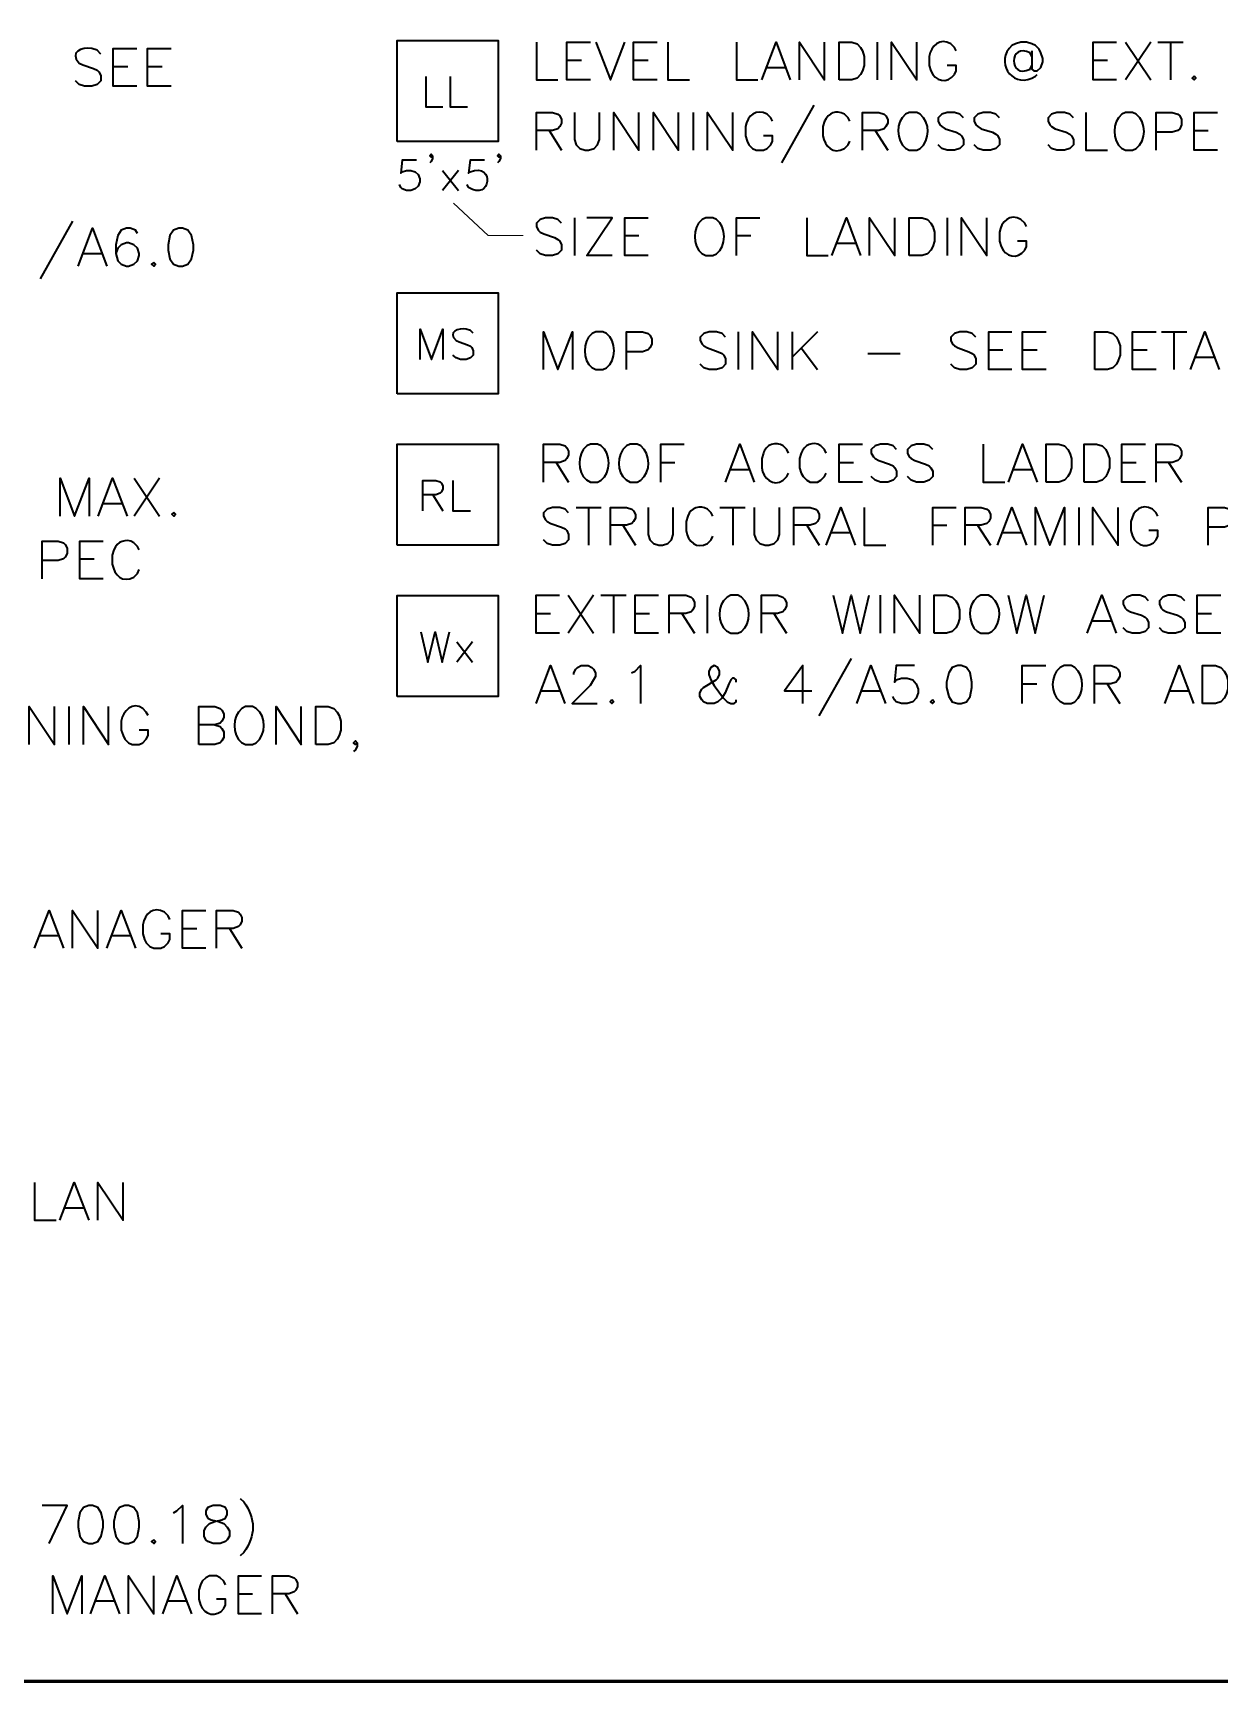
# Model space of a CAD drawing. Header units: inches. Extents: x 5 to 516, y -193 to 129.
# Drawn here: x 230.34 to 242.1, y 5.46 to 21.8 of the extents above; entities that cross this region are included whole.
import ezdxf

# ---------------------------------------------------------------- set-up
doc = ezdxf.new("R2010")
doc.units = ezdxf.units.IN
doc.header["$MEASUREMENT"] = 0
doc.layers.add('PDF2_Geometry', color=7, linetype='Continuous')

msp = doc.modelspace()

# ---------------------------------------------------------------- linework, layer by layer
at = {"layer": 'PDF2_Geometry', "lineweight": 60}
msp.add_lwpolyline([(288.1186821, 27.9634137), (161.118672, 27.9634137), (161.118672, 5.4634119), (296.1186828, 5.4634119)], dxfattribs=at)
at = {"layer": 'PDF2_Geometry', "lineweight": 35}
for points in [[(231.0120153, 21.5867466), (230.9753486, 21.6234133), (230.9220152, 21.6400799)], [(231.3686803, 21.266746), (231.135347, 21.266746), (231.135347, 21.6400794), (231.3686803, 21.6400794)], [(231.7086801, 21.266746), (231.4753467, 21.266746), (231.4753467, 21.6400794), (231.7086801, 21.6400794)], [(235.3286796, 21.7034136), (235.3286796, 21.3300802), (235.5420129, 21.3300802)], [(235.8653441, 21.3300785), (235.6320107, 21.3300785), (235.6320107, 21.7034118), (235.8653441, 21.7034118)], [(235.9186793, 21.7034136), (236.0620127, 21.3300802), (236.205346, 21.7034136)], [(236.5253512, 21.3300785), (236.2920178, 21.3300785), (236.2920178, 21.7034118), (236.5253512, 21.7034118)], [(236.6320108, 21.7034136), (236.6320108, 21.3300802), (236.8453442, 21.3300802)], [(237.3120171, 21.7034136), (237.3120171, 21.3300802), (237.5253505, 21.3300802)], [(237.5620171, 21.3300785), (237.7053505, 21.7034118), (237.8453505, 21.3300785)], [(237.9353489, 21.3300785), (237.9353489, 21.7034118), (238.1853489, 21.3300785), (238.1853489, 21.7034118)], [(238.7053481, 21.7034136), (238.7053481, 21.3300802)], [(238.848679, 21.3300785), (238.848679, 21.7034118), (239.098679, 21.3300785), (239.098679, 21.7034118)], [(239.2220135, 21.5634137), (239.2220135, 21.4734137), (239.2386801, 21.4200804)], [(239.4886802, 21.6167471), (239.4720135, 21.6500804), (239.4353468, 21.6867471)], [(240.2386802, 21.6167471), (240.2386802, 21.4367471), (240.2586802, 21.4200804), (240.2920136, 21.4200804), (240.3286802, 21.4534137), (240.3486802, 21.5100804), (240.3486802, 21.5434137), (240.3286802, 21.5967471), (240.3120136, 21.6334137), (240.2753469, 21.6700804), (240.2386802, 21.6867471), (240.1853469, 21.7034137), (240.1320135, 21.7034137), (240.0786802, 21.6867471), (240.0420135, 21.6700804)], [(240.2386802, 21.5634125), (240.2220135, 21.5967458)], [(241.0786792, 21.3300785), (240.8486792, 21.3300785), (240.8486792, 21.7034118), (241.0786792, 21.7034118)], [(241.1686797, 21.7034136), (241.4186798, 21.3300802)], [(241.4186798, 21.7034136), (241.1686797, 21.3300802)], [(241.4886803, 21.7034136), (241.7386803, 21.7034136)], [(241.6153486, 21.7034136), (241.6153486, 21.3300802)], [(230.7953486, 21.4967466), (230.8320152, 21.4800799), (230.9386819, 21.4434132), (230.9753486, 21.4267466), (230.9920153, 21.4100799), (231.0120153, 21.3734132), (231.0120153, 21.3200799), (230.9753486, 21.2834132), (230.9220152, 21.2667466), (230.8486819, 21.2667466), (230.7953486, 21.2834132), (230.7620152, 21.3200799)], [(231.135347, 21.4634132), (231.2786803, 21.4634132)], [(231.4753467, 21.4634132), (231.6186801, 21.4634132)], [(235.6320107, 21.5267473), (235.7753441, 21.5267473)], [(236.2920178, 21.5267473), (236.4353512, 21.5267473)], [(237.6153483, 21.4534136), (237.792015, 21.4534136)], [(239.4720135, 21.3834137), (239.4886802, 21.4200804), (239.4886802, 21.4734137), (239.4020135, 21.4734137)], [(240.2220135, 21.4367458), (240.2386802, 21.4734125)], [(240.8486792, 21.5267473), (240.9886792, 21.5267473)], [(234.2320133, 21.3634139), (234.2320133, 21.0634138), (234.4020134, 21.0634138)], [(234.475347, 21.3634139), (234.475347, 21.0634138), (234.645347, 21.0634138)], [(240.2386802, 21.346747), (240.2753469, 21.366747), (240.2920136, 21.3834137)], [(238.0786798, 21.0800785), (237.7586797, 20.5067451)], [(235.3286796, 20.633413), (235.3286796, 21.0067463), (235.4886796, 21.0067463), (235.5420129, 20.9900797), (235.5620129, 20.973413), (235.5786796, 20.9367463), (235.5786796, 20.9000797), (235.5620129, 20.8667463), (235.5420129, 20.8467463), (235.4886796, 20.8300797), (235.3286796, 20.8300797)], [(235.7053479, 21.0067464), (235.7053479, 20.7400797), (235.7220145, 20.6867464), (235.7586812, 20.6500797), (235.8120146, 20.633413), (235.8453479, 20.633413), (235.9020146, 20.6500797), (235.9353479, 20.6867464), (235.9553479, 20.7400797), (235.9553479, 21.0067464)], [(236.095349, 20.633413), (236.095349, 21.0067463), (236.345349, 20.633413), (236.345349, 21.0067463)], [(236.4886799, 20.633413), (236.4886799, 21.0067463), (236.7386799, 20.633413), (236.7386799, 21.0067463)], [(236.8820108, 21.0067464), (236.8820108, 20.633413)], [(237.0253485, 20.633413), (237.0253485, 21.0067463), (237.2753485, 20.633413), (237.2753485, 21.0067463)], [(237.6686795, 20.9200799), (237.6520128, 20.9534132), (237.6153461, 20.9900799)], [(238.1853489, 20.9200799), (238.1686822, 20.8667465), (238.1686822, 20.7767465)], [(238.4353489, 20.9200799), (238.4186822, 20.9534132), (238.3820156, 20.9900799)], [(238.5620172, 20.633413), (238.5620172, 21.0067463), (238.7220172, 21.0067463), (238.7753506, 20.9900797), (238.7920172, 20.973413), (238.8120172, 20.9367463), (238.8120172, 20.9000797), (238.7920172, 20.8667463), (238.7753506, 20.8467463), (238.7220172, 20.8300797), (238.5620172, 20.8300797)], [(239.1320154, 20.9900797), (239.098682, 21.0067464), (239.0253487, 21.0067464), (238.988682, 20.9900797), (238.9553487, 20.9534131)], [(239.5620173, 20.9534135), (239.5253506, 20.9900802), (239.4720173, 21.0067469), (239.4020173, 21.0067469), (239.3486839, 20.9900802), (239.3120173, 20.9534135), (239.3120173, 20.9200802), (239.3286839, 20.8834135), (239.3486839, 20.8667469), (239.3820173, 20.8467469), (239.488684, 20.8134135), (239.5253506, 20.7934135), (239.5420173, 20.7767469), (239.5620173, 20.7400802), (239.5620173, 20.6867469), (239.5253506, 20.6500802), (239.4720173, 20.6334135), (239.4020173, 20.6334135), (239.3486839, 20.6500802), (239.3120173, 20.6867469)], [(239.9186796, 20.9534135), (239.882013, 20.9900802), (239.8286796, 21.0067469), (239.7586796, 21.0067469), (239.7053463, 20.9900802), (239.6686796, 20.9534135), (239.6686796, 20.9200802), (239.6853463, 20.8834135), (239.7053463, 20.8667469), (239.7386796, 20.8467469), (239.8486796, 20.8134135), (239.882013, 20.7934135), (239.902013, 20.7767469), (239.9186796, 20.7400802), (239.9186796, 20.6867469), (239.882013, 20.6500802), (239.8286796, 20.6334135), (239.7586796, 20.6334135), (239.7053463, 20.6500802), (239.6686796, 20.6867469)], [(240.6520171, 20.9534135), (240.6153504, 20.9900802), (240.5620171, 21.0067469), (240.4886838, 21.0067469), (240.4353504, 20.9900802), (240.4020171, 20.9534135), (240.4020171, 20.9200802), (240.4186838, 20.8834135), (240.4353504, 20.8667469), (240.4720171, 20.8467469), (240.5786838, 20.8134135), (240.6153504, 20.7934135), (240.6320171, 20.7767469), (240.6520171, 20.7400802), (240.6520171, 20.6867469), (240.6153504, 20.6500802), (240.5620171, 20.6334135), (240.4886838, 20.6334135), (240.4353504, 20.6500802), (240.4020171, 20.6867469)], [(240.7753488, 21.0067464), (240.7753488, 20.633413), (240.9886822, 20.633413)], [(241.2753464, 20.9900797), (241.2386798, 21.0067464), (241.1686797, 21.0067464), (241.1320131, 20.9900797), (241.0986797, 20.9534131)], [(241.4720143, 20.633413), (241.4720143, 21.0067463), (241.6320143, 21.0067463), (241.6853477, 20.9900797), (241.7053477, 20.973413), (241.7220143, 20.9367463), (241.7220143, 20.883413), (241.7053477, 20.8467463), (241.6853477, 20.8300797), (241.6320143, 20.813413), (241.4720143, 20.813413)], [(242.0786827, 20.633413), (241.8486827, 20.633413), (241.8486827, 21.0067463), (242.0786827, 21.0067463)], [(235.4553479, 20.8300784), (235.5786812, 20.6334118)], [(237.4020128, 20.8667465), (237.4020128, 20.7767465), (237.4186794, 20.7234132), (237.4353461, 20.6867465), (237.4720128, 20.6500799), (237.5086795, 20.6334132), (237.5786795, 20.6334132), (237.6153461, 20.6500799), (237.6520128, 20.6867465), (237.6686795, 20.7234132), (237.6686795, 20.7767465), (237.5786795, 20.7767465)], [(238.6853489, 20.8300784), (238.8120156, 20.6334118)], [(241.8486827, 20.8300784), (241.9886827, 20.8300784)], [(234.2986773, 20.5767452), (234.285344, 20.5634119), (234.2720106, 20.5767452), (234.285344, 20.5934119), (234.2986773, 20.5767452), (234.2986773, 20.5500786), (234.285344, 20.5200786), (234.2720106, 20.5067452)], [(234.9720172, 20.5767452), (234.9553505, 20.5634119), (234.9420172, 20.5767452), (234.9553505, 20.5934119), (234.9720172, 20.5767452), (234.9720172, 20.5500786), (234.9553505, 20.5200786), (234.9420172, 20.5067452)], [(238.3820156, 20.6500799), (238.4186822, 20.6867465), (238.4353489, 20.7234132)], [(239.0253487, 20.633413), (239.098682, 20.633413), (239.1320154, 20.6500797)], [(241.1686797, 20.633413), (241.2386798, 20.633413), (241.2753464, 20.6500797)], [(234.1420136, 20.5334136), (233.9986803, 20.5334136), (233.9853469, 20.406747), (233.9986803, 20.4200803), (234.0420136, 20.4334136), (234.0853469, 20.4334136), (234.1286803, 20.4200803), (234.1553469, 20.3934136), (234.1720136, 20.3500803), (234.1720136, 20.3200803), (234.1553469, 20.276747), (234.1286803, 20.2500803), (234.0853469, 20.2334136), (234.0420136, 20.2334136), (233.9986803, 20.2500803), (233.9853469, 20.2634136), (233.9720136, 20.2934136)], [(234.39868, 20.4334126), (234.5553467, 20.2334126)], [(234.5553505, 20.4334126), (234.3986838, 20.2334126)], [(234.8153467, 20.5334136), (234.6720134, 20.5334136), (234.6553467, 20.406747), (234.6720134, 20.4200803)], [(234.6553467, 20.2634136), (234.6420134, 20.2934136)], [(230.7320131, 19.9300794), (230.4086797, 19.3600793)], [(235.5786796, 19.9100785), (235.5420129, 19.9467452), (235.4886796, 19.9634118), (235.4186796, 19.9634118), (235.3653462, 19.9467452), (235.3286796, 19.9100785), (235.3286796, 19.8767452), (235.3453462, 19.8400785), (235.3653462, 19.8200785), (235.4020129, 19.8034118), (235.5086796, 19.7667452), (235.5420129, 19.7500785), (235.5620129, 19.7334118), (235.5786796, 19.6967452), (235.5786796, 19.6434118), (235.5420129, 19.6067451), (235.4886796, 19.5900785), (235.4186796, 19.5900785), (235.3653462, 19.6067451), (235.3286796, 19.6434118)], [(235.7053479, 19.9634131), (235.7053479, 19.5900797)], [(236.0786796, 19.5900796), (235.8286796, 19.5900796), (236.0786796, 19.963413), (235.8286796, 19.963413)], [(236.4353479, 19.5900796), (236.2053479, 19.5900796), (236.2053479, 19.963413), (236.4353479, 19.963413)], [(237.1153458, 19.9467464), (237.0786792, 19.9634131), (237.0086791, 19.9634131), (236.9720125, 19.9467464), (236.9353458, 19.9100797)], [(237.3120171, 19.5900796), (237.3120171, 19.963413), (237.5420171, 19.963413)], [(238.0086792, 19.9634131), (238.0086792, 19.5900797), (238.2220126, 19.5900797)], [(238.2586792, 19.5900796), (238.4020126, 19.963413), (238.5420126, 19.5900796)], [(238.632011, 19.5900796), (238.632011, 19.963413), (238.882011, 19.5900796), (238.882011, 19.963413)], [(239.402017, 19.9634131), (239.402017, 19.5900797)], [(239.5420181, 19.5900796), (239.5420181, 19.963413), (239.7920181, 19.5900796), (239.7920181, 19.963413)], [(240.1853491, 19.8767465), (240.1686824, 19.9100799), (240.1320157, 19.9467465)], [(230.7853442, 19.4834122), (230.9286776, 19.8600789), (231.0720109, 19.4834122)], [(231.3753508, 19.806746), (231.3553508, 19.8400793), (231.3020174, 19.8600793), (231.2653508, 19.8600793), (231.2120174, 19.8400793), (231.1786841, 19.786746), (231.1586841, 19.696746), (231.1586841, 19.6100793), (231.1786841, 19.536746), (231.2120174, 19.5034126), (231.2653508, 19.4834126), (231.2853508, 19.4834126), (231.3386841, 19.5034126), (231.3753508, 19.536746), (231.3920175, 19.5900793), (231.3920175, 19.6100793), (231.3753508, 19.6634126), (231.3386841, 19.696746), (231.2853508, 19.716746), (231.2653508, 19.716746), (231.2120174, 19.696746), (231.1786841, 19.6634126), (231.1586841, 19.6100793)], [(236.2053479, 19.7867468), (236.3453479, 19.7867468)], [(237.3120171, 19.7867468), (237.4553505, 19.7867468)], [(239.9186824, 19.8200799), (239.9186824, 19.7334132), (239.935349, 19.6800798)], [(230.8386822, 19.6100805), (231.0153489, 19.6100805)], [(237.0086791, 19.5900797), (237.0786792, 19.5900797), (237.1153458, 19.6067464)], [(238.3120172, 19.713413), (238.4886839, 19.713413)], [(240.1686824, 19.6434132), (240.1853491, 19.6800798), (240.1853491, 19.7334132), (240.0986824, 19.7334132)], [(234.1753456, 18.5600791), (234.1753456, 18.8600791), (234.2886789, 18.5600791), (234.4020123, 18.8600791), (234.4020123, 18.5600791)], [(234.7020112, 18.8200787), (234.6753445, 18.8467454), (234.6320112, 18.8600787)], [(235.3986801, 18.4600797), (235.3986801, 18.8334131), (235.5420134, 18.4600797), (235.6853468, 18.8334131), (235.6853468, 18.4600797)], [(236.025346, 18.8167465), (235.9886793, 18.8334132), (235.9186793, 18.8334132), (235.8820127, 18.8167465), (235.845346, 18.7800798)], [(236.2220173, 18.4600797), (236.2220173, 18.8334131), (236.3820173, 18.8334131), (236.4353506, 18.8167464), (236.4520173, 18.8000798), (236.4720173, 18.7634131), (236.4720173, 18.7100798), (236.4520173, 18.6734131), (236.4353506, 18.6567464), (236.3820173, 18.6367464), (236.2220173, 18.6367464)], [(237.2020114, 18.7800803), (237.1686781, 18.816747), (237.1153447, 18.8334136), (237.0420114, 18.8334136), (236.9886781, 18.816747), (236.9520114, 18.7800803), (236.9520114, 18.746747), (236.9720114, 18.7100803), (236.9886781, 18.6934136), (237.0253447, 18.6734136), (237.1320114, 18.636747), (237.1686781, 18.6200803), (237.1853447, 18.6034136), (237.2020114, 18.566747), (237.2020114, 18.5134136), (237.1686781, 18.476747), (237.1153447, 18.4600803), (237.0420114, 18.4600803), (236.9886781, 18.476747), (236.9520114, 18.5134136)], [(237.3286797, 18.8334132), (237.3286797, 18.4600798)], [(237.4720174, 18.4600797), (237.4720174, 18.8334131), (237.7220174, 18.4600797), (237.7220174, 18.8334131)], [(237.8653483, 18.8334132), (237.8653483, 18.4600798)], [(238.1153483, 18.8334132), (237.8653483, 18.5834132)], [(239.685349, 18.7800803), (239.6486823, 18.816747), (239.595349, 18.8334136), (239.525349, 18.8334136), (239.4720157, 18.816747), (239.435349, 18.7800803), (239.435349, 18.746747), (239.4520157, 18.7100803), (239.4720157, 18.6934136), (239.5086823, 18.6734136), (239.615349, 18.636747), (239.6486823, 18.6200803), (239.6686823, 18.6034136), (239.685349, 18.566747), (239.685349, 18.5134136), (239.6486823, 18.476747), (239.595349, 18.4600803), (239.525349, 18.4600803), (239.4720157, 18.476747), (239.435349, 18.5134136)], [(240.0420173, 18.4600797), (239.8120173, 18.4600797), (239.8120173, 18.8334131), (240.0420173, 18.8334131)], [(240.3820138, 18.4600797), (240.1486805, 18.4600797), (240.1486805, 18.8334131), (240.3820138, 18.8334131)], [(241.4720136, 18.4600797), (241.2386803, 18.4600797), (241.2386803, 18.8334131), (241.4720136, 18.8334131)], [(241.5253489, 18.8334132), (241.7753489, 18.8334132)], [(241.6486806, 18.8334132), (241.6486806, 18.4600798)], [(241.8120141, 18.4600797), (241.9553474, 18.8334131), (242.0953474, 18.4600797)], [(234.5320112, 18.7467453), (234.5620112, 18.733412), (234.6453445, 18.703412), (234.6753445, 18.6900787), (234.6886779, 18.6767453), (234.7020112, 18.6467453), (234.7020112, 18.603412), (234.6753445, 18.5767453), (234.6320112, 18.5600787), (234.5753445, 18.5600787), (234.5320112, 18.5767453), (234.5020112, 18.603412)], [(237.9520115, 18.6734129), (238.1153448, 18.4600795)], [(238.6153484, 18.62008), (238.9353484, 18.62008)], [(239.8120173, 18.6567452), (239.9520173, 18.6567452)], [(240.1486805, 18.6567452), (240.2920138, 18.6567452)], [(241.2386803, 18.6567452), (241.3820136, 18.6567452)], [(235.9186793, 18.4600798), (235.9886793, 18.4600798), (236.025346, 18.4767465)], [(241.8653486, 18.5834132), (242.0420153, 18.5834132)], [(235.3986801, 17.3434126), (235.3986801, 17.7200793), (235.5620134, 17.7200793), (235.6153468, 17.7034127), (235.6320135, 17.6834127), (235.6486801, 17.6500793), (235.6486801, 17.6134127), (235.6320135, 17.576746), (235.6153468, 17.5600793), (235.5620134, 17.5400793), (235.3986801, 17.5400793)], [(235.9720148, 17.7034126), (235.9353482, 17.7200793), (235.8653482, 17.7200793), (235.8286815, 17.7034126), (235.7920148, 17.6667459)], [(236.3653458, 17.7034126), (236.3286791, 17.7200793), (236.2586791, 17.7200793), (236.2220124, 17.7034126), (236.1853457, 17.6667459)], [(236.5620171, 17.3434126), (236.5620171, 17.7200793), (236.7920171, 17.7200793)], [(237.2020114, 17.3434126), (237.3453448, 17.7200793), (237.4886781, 17.3434126)], [(238.2020115, 17.6300795), (238.1853448, 17.6667462), (238.1486782, 17.7034129)], [(238.5620131, 17.3434126), (238.3286798, 17.3434126), (238.3286798, 17.7200793), (238.5620131, 17.7200793)], [(238.8986804, 17.6667464), (238.865347, 17.7034131), (238.8120137, 17.7200798), (238.7386804, 17.7200798), (238.685347, 17.7034131), (238.6486804, 17.6667464), (238.6486804, 17.6300797), (238.6686804, 17.5934131), (238.685347, 17.5767464), (238.7220137, 17.5600797), (238.8286804, 17.5234131), (238.865347, 17.5067464), (238.8820137, 17.4867464), (238.8986804, 17.4534131), (238.8986804, 17.4000797), (238.865347, 17.3634131), (238.8120137, 17.3434131), (238.7386804, 17.3434131), (238.685347, 17.3634131), (238.6486804, 17.4000797)], [(239.2586793, 17.6667464), (239.2220127, 17.7034131), (239.1686793, 17.7200798), (239.095346, 17.7200798), (239.0420126, 17.7034131), (239.0086793, 17.6667464), (239.0086793, 17.6300797), (239.025346, 17.5934131), (239.0420126, 17.5767464), (239.0786793, 17.5600797), (239.185346, 17.5234131), (239.2220127, 17.5067464), (239.2386793, 17.4867464), (239.2586793, 17.4534131), (239.2586793, 17.4000797), (239.2220127, 17.3634131), (239.1686793, 17.3434131), (239.095346, 17.3434131), (239.0420126, 17.3634131), (239.0086793, 17.4000797)], [(239.7586794, 17.7200793), (239.7586794, 17.3434126), (239.9720127, 17.3434126)], [(240.0086794, 17.3434126), (240.1486794, 17.7200793), (240.2920127, 17.3434126)], [(241.3653445, 17.3434126), (241.1320112, 17.3434126), (241.1320112, 17.7200793), (241.3653445, 17.7200793)], [(241.4720143, 17.3434126), (241.4720143, 17.7200793), (241.6320143, 17.7200793), (241.6853477, 17.7034127), (241.7053477, 17.6834127), (241.7220143, 17.6500793), (241.7220143, 17.6134127), (241.7053477, 17.576746), (241.6853477, 17.5600793), (241.6320143, 17.5400793), (241.4720143, 17.5400793)], [(235.5253484, 17.5400798), (235.6486817, 17.3434131)], [(236.5620171, 17.5400798), (236.7020171, 17.5400798)], [(237.9520115, 17.6300795), (237.9353448, 17.5767462), (237.9353448, 17.4867462), (237.9520115, 17.4334129), (237.9720115, 17.4000795), (238.0086781, 17.3634129), (238.0420115, 17.3434129), (238.1153448, 17.3434129), (238.1486782, 17.3634129), (238.1853448, 17.4000795), (238.2020115, 17.4334129)], [(238.3286798, 17.5400798), (238.4720131, 17.5400798)], [(241.1320112, 17.5400798), (241.2753445, 17.5400798)], [(241.5953494, 17.5400798), (241.7220161, 17.3434131)], [(230.6086813, 17.0067461), (230.6086813, 17.3834128), (230.7520147, 17.0067461), (230.895348, 17.3834128), (230.895348, 17.0067461)], [(230.9853497, 17.0067461), (231.128683, 17.3834128), (231.2720164, 17.0067461)], [(231.342012, 17.3834127), (231.592012, 17.006746)], [(231.592012, 17.3834127), (231.342012, 17.006746)], [(234.2020112, 17.060079), (234.2020112, 17.360079), (234.3320112, 17.360079), (234.3753445, 17.3467456), (234.3886779, 17.3334123), (234.4020112, 17.3034123), (234.4020112, 17.2767456), (234.3886779, 17.2467456), (234.3753445, 17.2334123), (234.3320112, 17.2167456), (234.2020112, 17.2167456)], [(234.5020125, 17.3600803), (234.5020125, 17.0600803), (234.6753459, 17.0600803)], [(235.8653482, 17.3434126), (235.9353482, 17.3434126), (235.9720148, 17.3634126)], [(236.2586791, 17.3434126), (236.3286791, 17.3434126), (236.3653458, 17.3634126)], [(237.2586792, 17.4700793), (237.4353458, 17.4700793)], [(237.7753464, 17.3634129), (237.8120131, 17.4000795), (237.8286798, 17.4334129)], [(240.0620173, 17.4700793), (240.238684, 17.4700793)], [(234.3020139, 17.216746), (234.4020139, 17.0600794)], [(231.0386808, 17.1334127), (231.2153475, 17.1334127)], [(235.6486801, 17.0400798), (235.6153468, 17.0767464), (235.5620134, 17.0934131), (235.4886801, 17.0934131), (235.4353468, 17.0767464), (235.3986801, 17.0400798), (235.3986801, 17.0067464), (235.4186801, 16.9700798), (235.4353468, 16.9534131), (235.4720134, 16.9334131), (235.5786801, 16.8967464), (235.6153468, 16.8800798), (235.6320135, 16.8634131), (235.6486801, 16.8267464), (235.6486801, 16.7734131), (235.6153468, 16.7367464), (235.5620134, 16.7200797), (235.4886801, 16.7200797), (235.4353468, 16.7367464), (235.3986801, 16.7734131)], [(235.7220173, 17.0934126), (235.9720173, 17.0934126)], [(235.845349, 17.0934126), (235.845349, 16.7200793)], [(236.062017, 16.7200792), (236.062017, 17.0934126), (236.222017, 17.0934126), (236.2753504, 17.0767459), (236.292017, 17.0600792), (236.312017, 17.0234126), (236.312017, 16.9867459), (236.292017, 16.9534125), (236.2753504, 16.9334125), (236.222017, 16.9167459), (236.062017, 16.9167459)], [(236.4353488, 17.0934126), (236.4353488, 16.8267459), (236.4520154, 16.7734126), (236.4886821, 16.7367459), (236.5420154, 16.7200793), (236.5786821, 16.7200793), (236.6320154, 16.7367459), (236.6686821, 16.7734126), (236.6853488, 16.8267459), (236.6853488, 17.0934126)], [(236.8286797, 17.0067461), (236.812013, 16.9534128), (236.812013, 16.8634127)], [(237.0786797, 17.0067461), (237.062013, 17.0400794), (237.0253464, 17.0767461)], [(237.1486802, 17.0934126), (237.3986803, 17.0934126)], [(237.2753485, 17.0934126), (237.2753485, 16.7200793)], [(237.48868, 17.0934126), (237.48868, 16.8267459), (237.50868, 16.7734126), (237.5420133, 16.7367459), (237.5953467, 16.7200793), (237.6320133, 16.7200793), (237.6853467, 16.7367459), (237.7220133, 16.7734126), (237.73868, 16.8267459), (237.73868, 17.0934126)], [(237.8820109, 16.7200792), (237.8820109, 17.0934126), (238.0420109, 17.0934126), (238.0953443, 17.0767459), (238.1153443, 17.0600792), (238.1320109, 17.0234126), (238.1320109, 16.9867459), (238.1153443, 16.9534125), (238.0953443, 16.9334125), (238.0420109, 16.9167459), (237.8820109, 16.9167459)], [(238.2020115, 16.7200792), (238.3453448, 17.0934126), (238.4886782, 16.7200792)], [(238.5786798, 17.0934126), (238.5786798, 16.7200793), (238.7920132, 16.7200793)], [(239.2586793, 16.7200792), (239.2586793, 17.0934126), (239.4886793, 17.0934126)], [(239.5786799, 16.7200792), (239.5786799, 17.0934126), (239.7386799, 17.0934126), (239.7920132, 17.0767459), (239.8120132, 17.0600792), (239.8286799, 17.0234126), (239.8286799, 16.9867459), (239.8120132, 16.9534125), (239.7920132, 16.9334125), (239.7386799, 16.9167459), (239.5786799, 16.9167459)], [(239.8986805, 16.7200792), (240.0420138, 17.0934126), (240.1853472, 16.7200792)], [(240.2753488, 16.7200792), (240.2753488, 17.0934126), (240.4186821, 16.7200792), (240.5620155, 17.0934126), (240.5620155, 16.7200792)], [(240.7053483, 17.0934126), (240.7053483, 16.7200793)], [(240.8453494, 16.7200792), (240.8453494, 17.0934126), (241.0953494, 16.7200792), (241.0953494, 17.0934126)], [(241.4886803, 17.0067461), (241.4720136, 17.0400794), (241.435347, 17.0767461)], [(241.9886804, 16.7200792), (241.9886804, 17.0934126), (242.1486804, 17.0934126), (242.205347, 17.0767459), (242.2220137, 17.0600792), (242.2386804, 17.0234126), (242.2386804, 16.9700792), (242.2220137, 16.9334125), (242.205347, 16.9167459), (242.1486804, 16.8967459), (241.9886804, 16.8967459)], [(236.1853487, 16.9167464), (236.3120154, 16.7200797)], [(238.0086792, 16.9167464), (238.1320126, 16.7200797)], [(238.2586792, 16.8434126), (238.4353459, 16.8434126)], [(239.2586793, 16.9167464), (239.3986793, 16.9167464)], [(239.7020116, 16.9167464), (239.8286783, 16.7200797)], [(239.9520116, 16.8434126), (240.1320116, 16.8434126)], [(241.2220136, 16.9534128), (241.2220136, 16.8634127), (241.2386803, 16.8100794)], [(241.4720136, 16.7734127), (241.4886803, 16.8100794), (241.4886803, 16.8634127), (241.3986803, 16.8634127)], [(230.4286819, 16.3867458), (230.4286819, 16.7600792), (230.5886819, 16.7600792), (230.6420152, 16.7434125), (230.6586819, 16.7267459), (230.6786819, 16.6900792), (230.6786819, 16.6367459), (230.6586819, 16.6000792), (230.6420152, 16.5834125), (230.5886819, 16.5667459), (230.4286819, 16.5667459)], [(231.035347, 16.3867458), (230.8020136, 16.3867458), (230.8020136, 16.7600792), (231.035347, 16.7600792)], [(231.1420134, 16.6734127), (231.1253467, 16.6200794), (231.1253467, 16.5300794)], [(231.3920134, 16.6734127), (231.3753467, 16.7067461), (231.33868, 16.7434127)], [(237.0253464, 16.7367461), (237.062013, 16.7734127), (237.0786797, 16.8100794)], [(230.8020136, 16.583413), (230.945347, 16.583413)], [(231.33868, 16.4034127), (231.3753467, 16.4400794), (231.3920134, 16.476746)], [(235.5586831, 15.8467457), (235.3253497, 15.8467457), (235.3253497, 16.2234124), (235.5586831, 16.2234124)], [(235.6453503, 16.2234124), (235.8953503, 15.8467457)], [(235.8953503, 16.2234124), (235.6453503, 15.8467457)], [(235.9686807, 16.2234124), (236.2186807, 16.2234124)], [(236.0920124, 16.2234124), (236.0920124, 15.8467457)], [(236.5386805, 15.8467457), (236.3086804, 15.8467457), (236.3086804, 16.2234124), (236.5386805, 16.2234124)], [(236.6453504, 15.8467457), (236.6453504, 16.2234124), (236.8086837, 16.2234124), (236.8620171, 16.2034124), (236.8786837, 16.1867458), (236.8953504, 16.1500791), (236.8953504, 16.1134124), (236.8786837, 16.0800791), (236.8620171, 16.0600791), (236.8086837, 16.0434124), (236.6453504, 16.0434124)], [(237.0220119, 16.2234124), (237.0220119, 15.8467457)], [(237.362016, 16.2034124), (237.3253494, 16.2234124), (237.2553494, 16.2234124), (237.2186827, 16.2034124), (237.182016, 16.1667457)], [(237.5586805, 15.8467457), (237.5586805, 16.2234124), (237.7186806, 16.2234124), (237.7720139, 16.2034124), (237.7886806, 16.1867458), (237.8086806, 16.1500791), (237.8086806, 16.1134124), (237.7886806, 16.0800791), (237.7720139, 16.0600791), (237.7186806, 16.0434124), (237.5586805, 16.0434124)], [(238.272012, 16.2234124), (238.362012, 15.8467457), (238.4486787, 16.2234124), (238.5386787, 15.8467457), (238.6286787, 16.2234124)], [(238.7353503, 16.2234124), (238.7353503, 15.8467457)], [(238.8786812, 15.8467457), (238.8786812, 16.2234124), (239.1286812, 15.8467457), (239.1286812, 16.2234124)], [(239.842017, 16.2034124), (239.8086837, 16.2234124), (239.7353504, 16.2234124), (239.6986837, 16.2034124), (239.6653504, 16.1667457)], [(240.0053496, 16.2234124), (240.0920163, 15.8467457), (240.1820163, 16.2234124), (240.2720163, 15.8467457), (240.3620163, 16.2234124)], [(240.7886816, 15.8467457), (240.932015, 16.2234124), (241.0753483, 15.8467457)], [(241.3953474, 16.1667463), (241.362014, 16.203413), (241.3086807, 16.223413), (241.2353474, 16.223413), (241.182014, 16.203413), (241.1453474, 16.1667463), (241.1453474, 16.133413), (241.1653474, 16.0967463), (241.182014, 16.0800796), (241.2186807, 16.0600796), (241.3253474, 16.0267463), (241.362014, 16.0067463), (241.3786807, 15.9900796), (241.3953474, 15.9534129), (241.3953474, 15.9000796), (241.362014, 15.8634129), (241.3086807, 15.8467463), (241.2353474, 15.8467463), (241.182014, 15.8634129), (241.1453474, 15.9000796)], [(241.7553497, 16.1667463), (241.718683, 16.203413), (241.6653497, 16.223413), (241.5920164, 16.223413), (241.538683, 16.203413), (241.5053497, 16.1667463), (241.5053497, 16.133413), (241.5220164, 16.0967463), (241.538683, 16.0800796), (241.5753497, 16.0600796), (241.6820164, 16.0267463), (241.718683, 16.0067463), (241.7353497, 15.9900796), (241.7553497, 15.9534129), (241.7553497, 15.9000796), (241.718683, 15.8634129), (241.6653497, 15.8467463), (241.5920164, 15.8467463), (241.538683, 15.8634129), (241.5053497, 15.9000796)], [(242.1120148, 15.8467457), (241.8786814, 15.8467457), (241.8786814, 16.2234124), (242.1120148, 16.2234124)], [(235.3253497, 16.0434129), (235.4686831, 16.0434129)], [(236.3086804, 16.0434129), (236.4486805, 16.0434129)], [(236.7720119, 16.0434129), (236.8953453, 15.8467462)], [(237.6820123, 16.0434129), (237.8086789, 15.8467462)], [(241.8786814, 16.0434129), (242.0220148, 16.0434129)], [(234.182012, 15.8600794), (234.252012, 15.5600793), (234.3253453, 15.8600794), (234.3953453, 15.5600793), (234.4686787, 15.8600794)], [(237.2553494, 15.8467457), (237.3253494, 15.8467457), (237.362016, 15.8634123)], [(239.7353504, 15.8467457), (239.8086837, 15.8467457), (239.842017, 15.8634123)], [(240.8420128, 15.9700791), (241.0220128, 15.9700791)], [(234.5386811, 15.7600792), (234.6953478, 15.5600792)], [(234.6953516, 15.7600792), (234.5386849, 15.5600792)], [(235.3253497, 15.1500794), (235.4686831, 15.5267461), (235.6120164, 15.1500794)], [(235.6986815, 15.4367463), (235.6986815, 15.4534129), (235.7186815, 15.4900796), (235.7353482, 15.5067463), (235.7720148, 15.5267463), (235.8420148, 15.5267463), (235.8786815, 15.5067463), (235.8953482, 15.4900796), (235.9153482, 15.4534129), (235.9153482, 15.4167463), (235.8953482, 15.3834129), (235.8620148, 15.3300796), (235.6820148, 15.1500796), (235.9320148, 15.1500796)], [(236.2720119, 15.4534123), (236.3086785, 15.4700789), (236.3620119, 15.5267456), (236.3620119, 15.1500789)], [(237.3086805, 15.3634125), (237.3086805, 15.3834125), (237.2886805, 15.4000792), (237.2720139, 15.4000792), (237.2553472, 15.3834125), (237.2353472, 15.3467459), (237.1986805, 15.2567458), (237.1653472, 15.2034125), (237.1286805, 15.1667458), (237.0920138, 15.1500792), (237.0220138, 15.1500792), (236.9853472, 15.1667458), (236.9686805, 15.1867458), (236.9486805, 15.2200792), (236.9486805, 15.2567458), (236.9686805, 15.2934125), (236.9853472, 15.3100792), (237.1120138, 15.3834125), (237.1286805, 15.4000792), (237.1453472, 15.4367459), (237.1453472, 15.4700792), (237.1286805, 15.5067459), (237.0920138, 15.5267459), (237.0586805, 15.5067459), (237.0386805, 15.4700792), (237.0386805, 15.4367459), (237.0586805, 15.3834125), (237.0920138, 15.3300792), (237.1820138, 15.2034125), (237.2186805, 15.1667458), (237.2553472, 15.1500792), (237.2886805, 15.1500792), (237.3086805, 15.1667458), (237.3086805, 15.1867458)], [(237.9686808, 15.1500793), (237.9686808, 15.526746), (237.7886808, 15.276746), (238.0586809, 15.276746)], [(238.4486817, 15.5967457), (238.1286817, 15.0267457)], [(238.5053495, 15.1500794), (238.6453495, 15.5267461), (238.7886828, 15.1500794)], [(239.07535, 15.526746), (238.89535, 15.526746), (238.8786834, 15.3634127), (238.89535, 15.3834127), (238.9486834, 15.4000793), (239.00535, 15.4000793), (239.0586834, 15.3834127), (239.0920167, 15.346746), (239.1120167, 15.2934127), (239.1120167, 15.256746), (239.0920167, 15.2034126), (239.0586834, 15.166746), (239.00535, 15.1500793), (238.9486834, 15.1500793), (238.89535, 15.166746), (238.8786834, 15.186746), (238.8620167, 15.2200793)], [(240.1453507, 15.1500794), (240.1453507, 15.5267461), (240.378684, 15.5267461)], [(240.6653475, 15.506746), (240.6286808, 15.526746), (240.5586808, 15.526746), (240.5220141, 15.506746), (240.4853474, 15.4700793)], [(240.8620188, 15.1500794), (240.8620188, 15.5267461), (241.0220188, 15.5267461), (241.0753521, 15.5067461), (241.0920188, 15.4900794), (241.1120188, 15.4534127), (241.1120188, 15.4167461), (241.0920188, 15.3834127), (241.0753521, 15.3634127), (241.0220188, 15.3467461), (240.8620188, 15.3467461)], [(241.5586809, 15.1500794), (241.6986809, 15.5267461), (241.8420142, 15.1500794)], [(235.3786809, 15.276746), (235.5586809, 15.276746)], [(238.5586806, 15.276746), (238.7353473, 15.276746)], [(240.1453507, 15.3467457), (240.288684, 15.3467457)], [(240.9853505, 15.3467457), (241.1120171, 15.150079)], [(241.6120154, 15.276746), (241.7886821, 15.276746)], [(230.3020136, 14.7434123), (230.3020136, 15.120079), (230.5520136, 14.7434123), (230.5520136, 15.120079)], [(230.6953513, 15.1200789), (230.6953513, 14.7434122)], [(230.8386822, 14.7434123), (230.8386822, 15.120079), (231.0886822, 14.7434123), (231.0886822, 15.120079)], [(231.4820131, 15.0300792), (231.4620131, 15.0634125), (231.4286798, 15.1000792)], [(231.9820132, 14.7434123), (231.9820132, 15.120079), (232.1420132, 15.120079), (232.1953465, 15.100079), (232.2120132, 15.0834123), (232.2320132, 15.0467456), (232.2320132, 15.010079), (232.2120132, 14.9767456), (232.1953465, 14.9567456), (232.1420132, 14.940079), (231.9820132, 14.940079)], [(232.5520181, 15.1000789), (232.5153514, 15.1200789), (232.4453514, 15.1200789), (232.4086847, 15.1000789), (232.3753514, 15.0634122)], [(232.7486826, 14.7434123), (232.7486826, 15.120079), (232.9986826, 14.7434123), (232.9986826, 15.120079)], [(240.5586808, 15.1500793), (240.6286808, 15.1500793), (240.6653475, 15.166746)], [(231.2120131, 14.9767458), (231.2120131, 14.8867458), (231.2320131, 14.8334125), (231.2486798, 14.7967458), (231.2853464, 14.7600791), (231.3220131, 14.7434125), (231.3920131, 14.7434125), (231.4286798, 14.7600791), (231.4620131, 14.7967458), (231.4820131, 14.8334125), (231.4820131, 14.8867458), (231.3920131, 14.8867458)], [(232.1420134, 14.9400794), (232.1953468, 14.9234128), (232.2120135, 14.9034128), (232.2320135, 14.8700794), (232.2320135, 14.8134128), (232.2120135, 14.7800794), (232.1953468, 14.7600794), (232.1420134, 14.7434127), (231.9820134, 14.7434127)], [(232.4453514, 14.7434122), (232.5153514, 14.7434122), (232.5520181, 14.7600789)], [(233.5520138, 14.7600791), (233.5353472, 14.7434124), (233.5153472, 14.7600791), (233.5353472, 14.7800791), (233.5520138, 14.7600791), (233.5520138, 14.7267458), (233.5353472, 14.6900791), (233.5153472, 14.6734124)], [(230.3553447, 12.7267453), (230.4986781, 13.1000786), (230.6420114, 12.7267453)], [(230.7320131, 12.7267453), (230.7320131, 13.1000786), (230.9820131, 12.7267453), (230.9820131, 13.1000786)], [(231.0720128, 12.7267453), (231.2120128, 13.1000786), (231.3553462, 12.7267453)], [(231.6953514, 13.010079), (231.6786847, 13.0467456), (231.642018, 13.0834123)], [(232.0520129, 12.7267453), (231.8220129, 12.7267453), (231.8220129, 13.1000786), (232.0520129, 13.1000786)], [(232.1586828, 12.7267453), (232.1586828, 13.1000786), (232.3220162, 13.1000786), (232.3753495, 13.083412), (232.3920162, 13.063412), (232.4086828, 13.0300786), (232.4086828, 12.993412), (232.3920162, 12.9567453), (232.3753495, 12.9400786), (232.3220162, 12.9200786), (232.1586828, 12.9200786)], [(231.4286847, 12.9567456), (231.4286847, 12.8667456), (231.4453513, 12.8134123), (231.462018, 12.7800789), (231.4986847, 12.7434123), (231.5353513, 12.7267456), (231.6053513, 12.7267456), (231.642018, 12.7434123), (231.6786847, 12.7800789), (231.6953514, 12.8134123), (231.6953514, 12.8667456), (231.6053513, 12.8667456)], [(231.8220129, 12.9200792), (231.9620129, 12.9200792)], [(232.2853443, 12.9200792), (232.4086777, 12.7267459)], [(230.4086827, 12.8500787), (230.5886827, 12.8500787)], [(231.1253508, 12.8500787), (231.3020174, 12.8500787)], [(230.3553447, 10.4034122), (230.3553447, 10.0300788), (230.5686781, 10.0300788)], [(230.6053448, 10.0300788), (230.7486781, 10.4034121), (230.8920114, 10.0300788)], [(230.9820131, 10.0300788), (230.9820131, 10.4034121), (231.2320131, 10.0300788), (231.2320131, 10.4034121)], [(230.6586827, 10.1534122), (230.8386827, 10.1534122)], [(230.4986824, 6.826745), (230.6786824, 7.2034117), (230.4286824, 7.2034117)], [(231.7320131, 7.1300787), (231.7653465, 7.1500787), (231.8220131, 7.203412), (231.8220131, 6.8267453)], [(232.3920135, 7.2734121), (232.4286801, 7.2400788)], [(232.4286801, 6.7367454), (232.3920135, 6.7034121)], [(230.5353442, 6.1300786), (230.5353442, 6.5067453), (230.6786776, 6.1300786), (230.8220109, 6.5067453), (230.8220109, 6.1300786)], [(230.9086827, 6.1300786), (231.0520161, 6.5067453), (231.1953494, 6.1300786)], [(231.2853443, 6.1300786), (231.2853443, 6.5067453), (231.5353443, 6.1300786), (231.5353443, 6.5067453)], [(231.6253508, 6.1300786), (231.7653508, 6.5067453), (231.9086842, 6.1300786)], [(232.2486826, 6.4167455), (232.2320159, 6.4534122), (232.1953492, 6.4867455), (232.1586826, 6.5067455), (232.0886825, 6.5067455), (232.0520159, 6.4867455), (232.0153492, 6.4534122), (231.9986825, 6.4167455), (231.9820159, 6.3634122), (231.9820159, 6.2734122), (231.9986825, 6.2200788)], [(232.6053509, 6.1300786), (232.3753509, 6.1300786), (232.3753509, 6.5067453), (232.6053509, 6.5067453)], [(232.712014, 6.1300786), (232.712014, 6.5067453), (232.8753474, 6.5067453), (232.9286807, 6.4867453), (232.9453474, 6.4700786), (232.9620141, 6.433412), (232.9620141, 6.4000786), (232.9453474, 6.363412), (232.9286807, 6.3467453), (232.8753474, 6.3267453), (232.712014, 6.3267453)], [(230.9620139, 6.2567452), (231.1420139, 6.2567452)], [(231.678682, 6.2567452), (231.8553487, 6.2567452)], [(232.2320159, 6.1834122), (232.2486826, 6.2200788), (232.2486826, 6.2734122), (232.1586826, 6.2734122)], [(232.3753509, 6.3267449), (232.5153509, 6.3267449)], [(232.8386823, 6.3267449), (232.9620157, 6.1300782)]]:
    msp.add_lwpolyline(points, dxfattribs=at)
for points in [[(233.9486813, 20.7200795), (233.9486813, 21.7200796), (234.9486814, 21.7200796), (234.9486814, 20.7200795)], [(238.3286798, 21.3300785), (238.3286798, 21.7034118), (238.4553465, 21.7034118), (238.5086798, 21.6867452), (238.5420131, 21.6500785), (238.5620131, 21.6167452), (238.5786798, 21.5634118), (238.5786798, 21.4734118), (238.5620131, 21.4200785), (238.5420131, 21.3834118), (238.5086798, 21.3467451), (238.4553465, 21.3300785)], [(241.8486827, 21.366747), (241.8286827, 21.346747), (241.8486827, 21.3300804), (241.8653493, 21.346747)], [(239.0253487, 19.5900796), (239.0253487, 19.963413), (239.1520154, 19.963413), (239.2053487, 19.9467463), (239.238682, 19.9100797), (239.258682, 19.8767463), (239.2753487, 19.8200796), (239.2753487, 19.733413), (239.258682, 19.6800796), (239.238682, 19.643413), (239.2053487, 19.6067463), (239.1520154, 19.5900796)], [(231.7853443, 19.8600805), (231.732011, 19.8400805), (231.6953443, 19.7867472), (231.6786776, 19.6967472), (231.6786776, 19.6434138), (231.6953443, 19.5567472), (231.732011, 19.5034138), (231.7853443, 19.4834138), (231.822011, 19.4834138), (231.8753443, 19.5034138), (231.9086777, 19.5567472), (231.9286777, 19.6434138), (231.9286777, 19.6967472), (231.9086777, 19.7867472), (231.8753443, 19.8400805), (231.822011, 19.8600805)], [(231.5353443, 19.5200808), (231.5153443, 19.5034141), (231.5353443, 19.4834141), (231.552011, 19.5034141)], [(233.9486813, 18.2200793), (233.9486813, 19.2200794), (234.9486814, 19.2200794), (234.9486814, 18.2200793)], [(240.8653486, 18.4600797), (240.8653486, 18.8334131), (240.9886819, 18.8334131), (241.0420152, 18.8167464), (241.0786819, 18.7800798), (241.0953486, 18.7467464), (241.1153486, 18.6934131), (241.1153486, 18.6034131), (241.0953486, 18.5500798), (241.0786819, 18.5134131), (241.0420152, 18.4767464), (240.9886819, 18.4600797)], [(233.9486813, 16.7200792), (233.9486813, 17.7200793), (234.9486814, 17.7200793), (234.9486814, 16.7200792)], [(240.3820111, 17.3434126), (240.3820111, 17.7200793), (240.5086778, 17.7200793), (240.5620111, 17.7034127), (240.5953445, 17.666746), (240.6153445, 17.6300793), (240.6320111, 17.576746), (240.6320111, 17.486746), (240.6153445, 17.4334127), (240.5953445, 17.4000793), (240.5620111, 17.3634126), (240.5086778, 17.3434126)], [(240.7586794, 17.3434126), (240.7586794, 17.7200793), (240.8820128, 17.7200793), (240.9353461, 17.7034127), (240.9720128, 17.666746), (240.9886795, 17.6300793), (241.0086795, 17.576746), (241.0086795, 17.486746), (240.9886795, 17.4334127), (240.9720128, 17.4000793), (240.9353461, 17.3634126), (240.8820128, 17.3434126)], [(231.7353497, 17.043413), (231.7153497, 17.0267463), (231.7353497, 17.0067463), (231.7520164, 17.0267463)], [(233.9486813, 15.2200791), (233.9486813, 16.2200792), (234.9486814, 16.2200792), (234.9486814, 15.2200791)], [(239.2720121, 15.8467457), (239.2720121, 16.2234124), (239.3953455, 16.2234124), (239.4486788, 16.2034124), (239.4853455, 16.1667458), (239.5053455, 16.1334124), (239.5220121, 16.0800791), (239.5220121, 15.9900791), (239.5053455, 15.9367457), (239.4853455, 15.9000791), (239.4486788, 15.8634124), (239.3953455, 15.8467457)], [(239.5053495, 15.526746), (239.4486829, 15.506746), (239.4153495, 15.4534127), (239.3953495, 15.3634127), (239.3953495, 15.3100793), (239.4153495, 15.2200793), (239.4486829, 15.166746), (239.5053495, 15.1500793), (239.5386829, 15.1500793), (239.5920162, 15.166746), (239.6286829, 15.2200793), (239.6453495, 15.3100793), (239.6453495, 15.3634127), (239.6286829, 15.4534127), (239.5920162, 15.506746), (239.5386829, 15.526746)], [(241.932016, 15.1500794), (241.932016, 15.5267461), (242.0586827, 15.5267461), (242.112016, 15.5067461), (242.1453493, 15.4700794), (242.1653493, 15.4367461), (242.182016, 15.3834127), (242.182016, 15.2934127), (242.1653493, 15.2400794), (242.1453493, 15.2034127), (242.112016, 15.166746), (242.0586827, 15.1500794)], [(233.1420135, 14.7434123), (233.1420135, 15.120079), (233.2653469, 15.120079), (233.3220135, 15.100079), (233.3553469, 15.0634123), (233.3753469, 15.030079), (233.3920135, 14.9767456), (233.3920135, 14.8867456), (233.3753469, 14.8334123), (233.3553469, 14.7967456), (233.3220135, 14.7600789), (233.2653469, 14.7434123)], [(236.0753498, 15.1867462), (236.0586831, 15.1667462), (236.0753498, 15.1500796), (236.0920165, 15.1667462)], [(239.2553495, 15.1867462), (239.2353495, 15.1667462), (239.2553495, 15.1500796), (239.2720162, 15.1667462)], [(230.8920133, 7.2034116), (230.83868, 7.1834116), (230.8020133, 7.1300783), (230.7853467, 7.0434116), (230.7853467, 6.9867449), (230.8020133, 6.9000782), (230.83868, 6.8467449), (230.8920133, 6.8267449), (230.92868, 6.8267449), (230.9820134, 6.8467449), (231.0153467, 6.9000782), (231.0353467, 6.9867449), (231.0353467, 7.0434116), (231.0153467, 7.1300783), (230.9820134, 7.1834116), (230.92868, 7.2034116)], [(231.2486825, 7.2034116), (231.1953491, 7.1834116), (231.1586825, 7.1300783), (231.1420158, 7.0434116), (231.1420158, 6.9867449), (231.1586825, 6.9000782), (231.1953491, 6.8467449), (231.2486825, 6.8267449), (231.2853492, 6.8267449), (231.3386825, 6.8467449), (231.3753492, 6.9000782), (231.3920158, 6.9867449), (231.3920158, 7.0434116), (231.3753492, 7.1300783), (231.3386825, 7.1834116), (231.2853492, 7.2034116)], [(232.1253508, 7.2034116), (232.0720175, 7.1834116), (232.0520175, 7.1500783), (232.0520175, 7.1134116), (232.0720175, 7.0767449), (232.1053508, 7.0600783), (232.1786842, 7.0434116), (232.2320175, 7.0234116), (232.2653509, 6.9867449), (232.2853509, 6.9534116), (232.2853509, 6.9000782), (232.2653509, 6.8634116), (232.2486842, 6.8467449), (232.1953509, 6.8267449), (232.1253508, 6.8267449), (232.0720175, 6.8467449), (232.0520175, 6.8634116), (232.0353508, 6.9000782), (232.0353508, 6.9534116), (232.0520175, 6.9867449), (232.0886842, 7.0234116), (232.1420175, 7.0434116), (232.2120175, 7.0600783), (232.2486842, 7.0767449), (232.2653509, 7.1134116), (232.2653509, 7.1500783), (232.2486842, 7.1834116), (232.1953509, 7.2034116)], [(231.5353443, 6.8634118), (231.5153443, 6.8467452), (231.5353443, 6.8267452), (231.552011, 6.8467452)]]:
    msp.add_lwpolyline(points, close=True, dxfattribs=at)
at = {"layer": 'PDF2_Geometry', "lineweight": 15}
msp.add_lwpolyline([(234.5086789, 20.1100806), (234.8520123, 19.7867472), (235.198679, 19.7867472)], dxfattribs=at)
at = {"layer": 'PDF2_Geometry', "lineweight": 35}
msp.add_lwpolyline([(237.8286798, 17.6300795), (237.8120131, 17.6667462), (237.7753464, 17.7034129, 0.5083629243), (237.5786797, 17.6300795), (237.5620131, 17.5767462), (237.5620131, 17.4867462)], format="xyb", dxfattribs=at)
for points in [[(239.4353468, 21.6867471), (239.3302913, 21.7525804), (239.2404024, 21.6660804), (239.2220135, 21.5634137)], [(230.9220152, 21.6400799), (230.821293, 21.6563022), (230.6958486, 21.6057466), (230.7953486, 21.4967466)], [(240.0420135, 21.6700804), (239.8725135, 21.5135248), (240.029958, 21.2588582), (240.2386802, 21.346747)], [(240.2220135, 21.5967458), (240.0140135, 21.7110792), (240.0021802, 21.3286903), (240.2220135, 21.4367458)], [(239.2386801, 21.4200804), (239.2784024, 21.312747), (239.4032357, 21.2883026), (239.4720135, 21.3834137)], [(237.6153461, 20.9900799), (237.5089017, 21.0513021), (237.4200683, 20.9754132), (237.4020128, 20.8667465)], [(238.3820156, 20.9900799), (238.2984045, 21.0389688), (238.2237378, 21.0029688), (238.1853489, 20.9200799)], [(238.9553487, 20.9534131), (238.8822931, 20.8649131), (238.9114598, 20.6657464), (239.0253487, 20.633413)], [(239.1320154, 20.6500797), (239.2321265, 20.7317464), (239.2365709, 20.9072464), (239.1320154, 20.9900797)], [(241.0986797, 20.9534131), (241.0256242, 20.8649131), (241.0547909, 20.6657464), (241.1686797, 20.633413)], [(241.2753464, 20.6500797), (241.375402, 20.7318019), (241.379902, 20.9072464), (241.2753464, 20.9900797)], [(238.1686822, 20.7767465), (238.1896822, 20.6706354), (238.26896, 20.5861354), (238.3820156, 20.6500799)], [(234.6720134, 20.4200803), (234.9277356, 20.5143025), (234.8747356, 20.1195247), (234.6553467, 20.2634136)], [(237.1153458, 19.6067464), (237.2119014, 19.6769686), (237.2139014, 19.8769686), (237.1153458, 19.9467464)], [(240.1320157, 19.9467465), (240.0261824, 20.0133021), (239.9342935, 19.9240243), (239.9186824, 19.8200799)], [(236.9353458, 19.9100797), (236.872068, 19.8176908), (236.8899014, 19.6223019), (237.0086791, 19.5900797)], [(239.935349, 19.6800798), (239.9750713, 19.5727465), (240.0999046, 19.5483021), (240.1686824, 19.6434132)], [(234.6320112, 18.8600787), (234.5560112, 18.8715231), (234.4423445, 18.8328009), (234.5320112, 18.7467453)], [(236.025346, 18.4767465), (236.1217905, 18.5471909), (236.1245127, 18.7465798), (236.025346, 18.8167465)], [(235.845346, 18.7800798), (235.7810127, 18.6876354), (235.8007349, 18.4918576), (235.9186793, 18.4600798)], [(235.7920148, 17.6667459), (235.7307926, 17.5642459), (235.7406815, 17.3930237), (235.8653482, 17.3434126)], [(235.9720148, 17.3634126), (236.0711815, 17.4335237), (236.0684593, 17.6329682), (235.9720148, 17.7034126)], [(236.1853457, 17.6667459), (236.1145124, 17.5542459), (236.1382346, 17.3953015), (236.2586791, 17.3434126)], [(236.3653458, 17.3634126), (236.4661235, 17.4480793), (236.4622902, 17.6193015), (236.3653458, 17.7034126)], [(238.1486782, 17.7034129), (238.0699004, 17.7565796), (237.983567, 17.7098573), (237.9520115, 17.6300795)], [(237.5620131, 17.4867462), (237.5766797, 17.3847462), (237.6761242, 17.2903573), (237.7753464, 17.3634129)], [(237.0253464, 17.0767461), (236.950513, 17.124635), (236.8570686, 17.0890239), (236.8286797, 17.0067461)], [(241.435347, 17.0767461), (241.3261803, 17.140135), (241.2424025, 17.0576905), (241.2220136, 16.9534128)], [(236.812013, 16.8634127), (236.8309575, 16.7518572), (236.9154019, 16.6753572), (237.0253464, 16.7367461)], [(231.33868, 16.7434127), (231.2638467, 16.7913016), (231.1703467, 16.7556905), (231.1420134, 16.6734127)], [(241.2386803, 16.8100794), (241.2805692, 16.6988572), (241.4051248, 16.6822461), (241.4720136, 16.7734127)], [(231.1253467, 16.5300794), (231.1442911, 16.4185238), (231.2287356, 16.3420238), (231.33868, 16.4034127)], [(237.362016, 15.8634123), (237.4589605, 15.9475234), (237.4627938, 16.1187457), (237.362016, 16.2034124)], [(239.842017, 15.8634123), (239.9421282, 15.9451346), (239.9465726, 16.120579), (239.842017, 16.2034124)], [(237.182016, 16.1667457), (237.1129605, 16.0683568), (237.1324049, 15.8912457), (237.2553494, 15.8467457)], [(239.6653504, 16.1667457), (239.5922948, 16.0783012), (239.6214615, 15.879079), (239.7353504, 15.8467457)], [(240.4853474, 15.4700793), (240.4162919, 15.3716904), (240.4357363, 15.1946349), (240.5586808, 15.1500793)], [(240.6653475, 15.166746), (240.7622919, 15.2508571), (240.7661252, 15.4220793), (240.6653475, 15.506746)], [(231.4286798, 15.1000792), (231.3255687, 15.1739681), (231.2341242, 15.0771347), (231.2120131, 14.9767458)], [(232.3753514, 15.0634122), (232.3022958, 14.9749122), (232.3314625, 14.7757455), (232.4453514, 14.7434122)], [(232.5520181, 14.7600789), (232.6520737, 14.8417455), (232.6565737, 15.0173011), (232.5520181, 15.1000789)], [(231.642018, 13.0834123), (231.5320736, 13.1448012), (231.4475736, 13.0683012), (231.4286847, 12.9567456)], [(232.4286801, 7.2400788), (232.5476801, 7.074801), (232.5476801, 6.9020232), (232.4286801, 6.7367454)], [(231.9986825, 6.2200788), (232.0361825, 6.1147455), (232.1600159, 6.0906344), (232.2320159, 6.1834122)]]:
    msp.add_open_spline(points, degree=3, dxfattribs=at)

doc.saveas('drawing.dxf')
